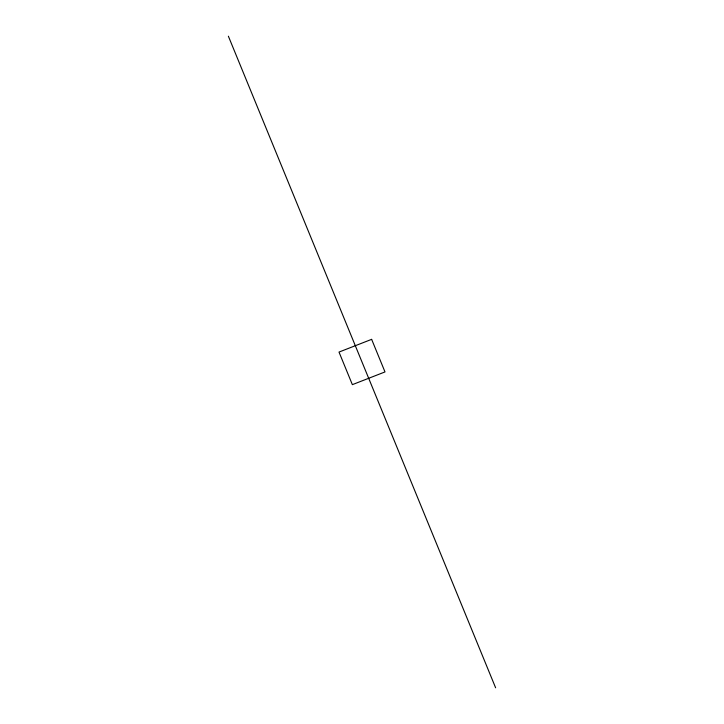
<?xml version="1.0" encoding="UTF-8"?>
<svg xmlns="http://www.w3.org/2000/svg" width="724" height="724" viewBox="0 0 724 724"><rect width="100%" height="100%" fill="white"/><g stroke="black" fill="none" stroke-linecap="round" stroke-linejoin="round"><path stroke-width="1.09" d="M228.377 36.2L495.623 687.8M371.638 339.348L339.004 352.072L352.362 384.652L384.996 371.928L371.638 339.348"/></g></svg>
